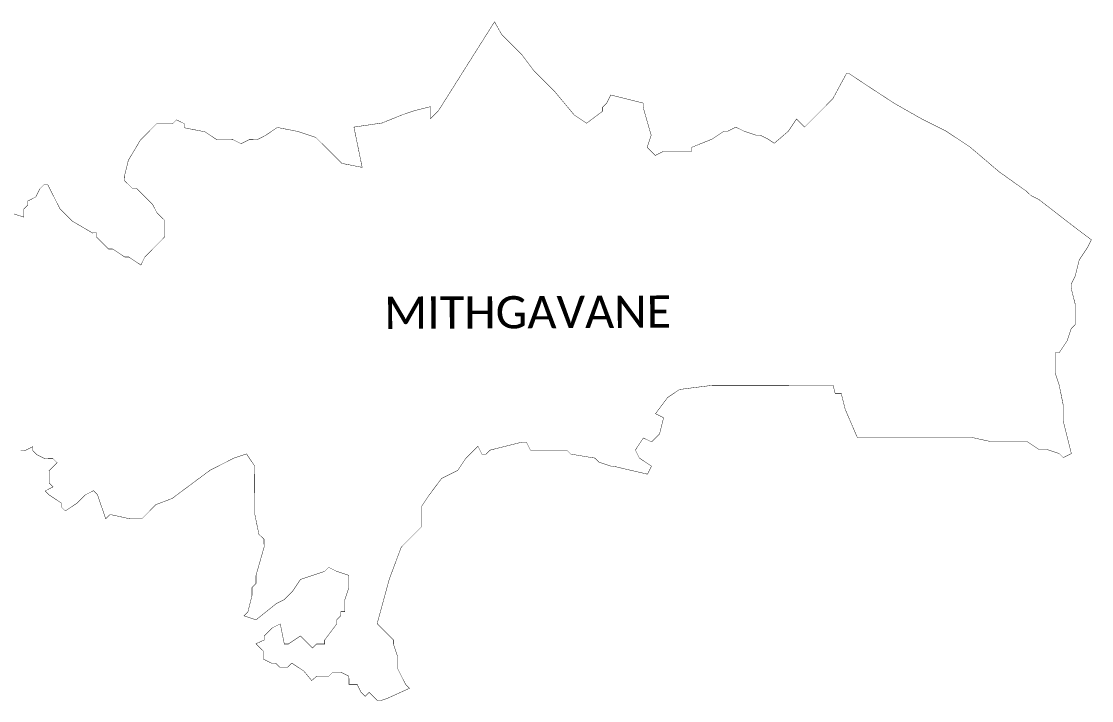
# Model space of a CAD drawing. Header units: metres. Extents: x 320455 to 329233, y 1832879 to 1836199.
# Drawn here: x 324061 to 329233, y 1832914 to 1836199 of the extents above; entities that cross this region are included whole.
import ezdxf

# ---------------------------------------------------------------- set-up
doc = ezdxf.new("R2010")
doc.units = ezdxf.units.M
doc.layers.add('VILLAGE NAME', color=250, linetype='Continuous')
doc.styles.get("Standard").update_dxf_attribs({"font": 'simplex.shx'})

msp = doc.modelspace()

# ---------------------------------------------------------------- linework, layer by layer
at = {"color": 6, "const_width": 2, "flags": 128}
for points in [[(324150.1, 1835388.8), (324169.6, 1835408.4), (324189, 1835408.5), (324247.9, 1835291.9), (324306.6, 1835233.6), (324404.3, 1835175.6), (324423.8, 1835175.7), (324423.9, 1835156.3), (324482.5, 1835098.1), (324502, 1835098.2), (324560.6, 1835059.4), (324580, 1835059.5), (324638.7, 1835020.8), (324658, 1835059.9), (324755, 1835157.7), (324754.6, 1835235.6), (324715.5, 1835274.4), (324695.9, 1835313.2), (324617.6, 1835390.8), (324598.2, 1835390.7), (324559, 1835429.5), (324558.9, 1835449), (324578.1, 1835527), (324636.1, 1835624.6), (324713.7, 1835702.9), (324791.6, 1835703.2), (324811, 1835722.8), (324850.1, 1835703.4), (324850.1, 1835684), (324947.6, 1835664.9), (325006.2, 1835626.2), (325084.1, 1835626.6), (325123.1, 1835607.2), (325162, 1835626.9), (325200.9, 1835627), (325239.8, 1835646.7), (325298.1, 1835685.9), (325395.6, 1835666.8), (325483.3, 1835638), (325610.5, 1835511.9), (325708, 1835492.8), (325668.2, 1835687.5), (325804.4, 1835707.5), (325887.3, 1835741.1), (325901.6, 1835746.9), (325960, 1835766.6), (326037.8, 1835786.4), (326038.1, 1835728), (326076.9, 1835767.1), (326171.1, 1835916.6), (326347.8, 1836196.8), (326382.3, 1836134.8), (326479.9, 1836037.4), (326538.5, 1835959.3), (326636.2, 1835862), (326733.9, 1835745), (326792.4, 1835706), (326870.4, 1835764.6), (326870.4, 1835784.1), (326889.9, 1835803.6), (326909.3, 1835842.7), (327065.5, 1835803.8), (327065.5, 1835784.3), (327104.7, 1835647.8), (327085.2, 1835589.2), (327124.2, 1835550.3), (327163.3, 1835569.8), (327299.8, 1835570), (327299.8, 1835589.5), (327397.3, 1835628.6), (327455.8, 1835667.7), (327475.3, 1835667.7), (327514.3, 1835687.2), (327553.3, 1835667.8), (327611.9, 1835648.4), (327631.4, 1835648.4), (327670.5, 1835628.9), (327699.7, 1835609.4), (327733.8, 1835638.7)], [(327733.8, 1835638.7), (327767.9, 1835668), (327806.9, 1835726.6), (327846, 1835687.6), (327982.3, 1835824.3), (328048.2, 1835946.5), (328060.3, 1835946.5), (328275, 1835805.1), (328411.6, 1835727.2), (328528.8, 1835668.8), (328645.9, 1835590.9), (328786.2, 1835471.4), (328919.3, 1835376.5), (328938.8, 1835357.1), (328977.8, 1835337.6), (329047.3, 1835283.7), (329100.3, 1835242.6), (329165.6, 1835192.2), (329231.7, 1835142.8), (329212.1, 1835103.7), (329173.2, 1835045.2), (329153.8, 1834967.1), (329134.3, 1834928.1), (329134.3, 1834908.6), (329153.9, 1834830.6), (329154, 1834733), (329134.5, 1834713.5), (329115.1, 1834654.9), (329076.1, 1834596.4), (329056.7, 1834596.4), (329056.8, 1834498.8), (329076.3, 1834440.3), (329095.9, 1834342.8), (329096, 1834264.7), (329135.2, 1834108.7), (329096.2, 1834089.1), (329076.6, 1834108.6), (329018.1, 1834128.1), (328979.1, 1834128.1), (328920.5, 1834167), (328744.9, 1834166.9), (328657.1, 1834186.2), (328101.1, 1834186.2), (328042.5, 1834322.1), (328022.8, 1834400.2), (327993.6, 1834400.2), (327983.8, 1834439.2), (327398.5, 1834438.6), (327242.5, 1834418.9), (327184.1, 1834379.9), (327125.5, 1834301.7), (327164.6, 1834282.3), (327145.2, 1834204.2), (327106.2, 1834165.2), (327067.1, 1834184.6), (327028.2, 1834126), (327047.7, 1834087), (327106.3, 1834048.1), (327086.9, 1834009.1), (326921, 1834047.9), (326911.2, 1834047.9), (326852.7, 1834067.3), (326833.2, 1834086.8), (326716.1, 1834106.2), (326696.5, 1834125.7), (326521, 1834125.6), (326501.4, 1834164.5), (326481.9, 1834164.5), (326325.9, 1834125.3), (326306.4, 1834105.7), (326286.9, 1834105.7), (326267.3, 1834144.7), (326209.5, 1834086.8), (326169.9, 1834027.6), (326091.9, 1833988.5), (326050.1, 1833932.6), (326031.3, 1833907.2), (326017.7, 1833886.8), (325994.5, 1833851.9), (325994.6, 1833754.3), (325897.1, 1833656.6), (325838.8, 1833500.5), (325780.5, 1833285.9), (325858.6, 1833207.9), (325858.7, 1833188.4), (325878.2, 1833129.9), (325878.2, 1833071.4), (325917.4, 1832993.3), (325936.9, 1832973.9), (325829.6, 1832925), (325800.4, 1832915.2), (325780.9, 1832915.2), (325741.7, 1832954.1), (325722.3, 1832934.7), (325702.8, 1832954.1), (325683.2, 1832993.1), (325644.3, 1832993.1), (325644.2, 1833032.1), (325605.2, 1833051.6), (325566.1, 1833051.6), (325546.7, 1833032), (325488.1, 1833031.9), (325464.2, 1833011.5), (325426.1, 1833056.9), (325367.5, 1833095.6), (325348.2, 1833076), (325309.2, 1833076), (325289.7, 1833095.3), (325270.1, 1833095.2), (325231.1, 1833114.5), (325231, 1833153.4), (325194.9, 1833189.2), (325234.3, 1833207.3), (325234.3, 1833226.8), (325273.3, 1833265.8), (325312.3, 1833285.4), (325331.9, 1833187.8), (325351.4, 1833187.9), (325409.9, 1833226.9), (325468.5, 1833168.5), (325488, 1833188), (325527, 1833188), (325526.9, 1833207.6), (325585.4, 1833285.6), (325585.4, 1833305.1), (325604.9, 1833324.7), (325604.9, 1833344.2), (325624.3, 1833344.2), (325624.3, 1833402.7), (325643.8, 1833461.3), (325643.7, 1833519.8), (325585.1, 1833539.3), (325546.1, 1833558.7), (325526.6, 1833539.2), (325409.6, 1833500.1), (325370.6, 1833441.5), (325331.7, 1833402.4), (325292.7, 1833382.9), (325195.2, 1833304.7), (325136.7, 1833324.2), (325156.1, 1833343.7), (325175.6, 1833421.8), (325175.6, 1833458.8), (325175.5, 1833460.8), (325195, 1833480.4), (325195, 1833519.3), (325233.9, 1833656), (325233.8, 1833695), (325209.1, 1833718.2), (325189.2, 1833815.5), (325188.2, 1834049.3), (325149, 1834107.5), (325090.6, 1834087.8), (324974, 1834028.9), (324789.5, 1833891.7), (324711.8, 1833862.2), (324643.9, 1833793.7), (324585.4, 1833793.5), (324497.7, 1833812.6), (324488, 1833812.6), (324468.6, 1833793), (324429.2, 1833909.7), (324409.6, 1833929.1), (324370.7, 1833909.4), (324331.9, 1833870.3), (324273.7, 1833831.1), (324254.1, 1833850.5), (324254, 1833870), (324195.4, 1833908.7), (324175.9, 1833928.1), (324214.7, 1833947.7), (324195.1, 1833967.1), (324194.9, 1834025.6), (324233.7, 1834064.7), (324214.1, 1834084.1), (324175.2, 1834083.9), (324136.1, 1834103.2), (324116.6, 1834122.6), (324116.5, 1834142.1), (324077.6, 1834122.4), (324058.2, 1834122.3)], [(324014.3, 1835271.4), (324072.8, 1835252.2), (324072.7, 1835291.1), (324092, 1835310.7), (324092, 1835330.1), (324130.8, 1835349.8), (324150.1, 1835388.8), (324150.1, 1835388.8)]]:
    msp.add_lwpolyline(points, dxfattribs=at)

# ---------------------------------------------------------------- texts
at = {"layer": 'VILLAGE NAME', "insert": (325813.7, 1834867.6), "char_height": 155.989, "attachment_point": 1, "rotation": 0.2435}
msp.add_mtext_dynamic_manual_height_columns('{\\fCalibri|b0|i0|c0|p34;MITHGAVANE}', width=2768.158, gutter_width=779.9, heights=[0], dxfattribs=at)

doc.saveas('drawing.dxf')
